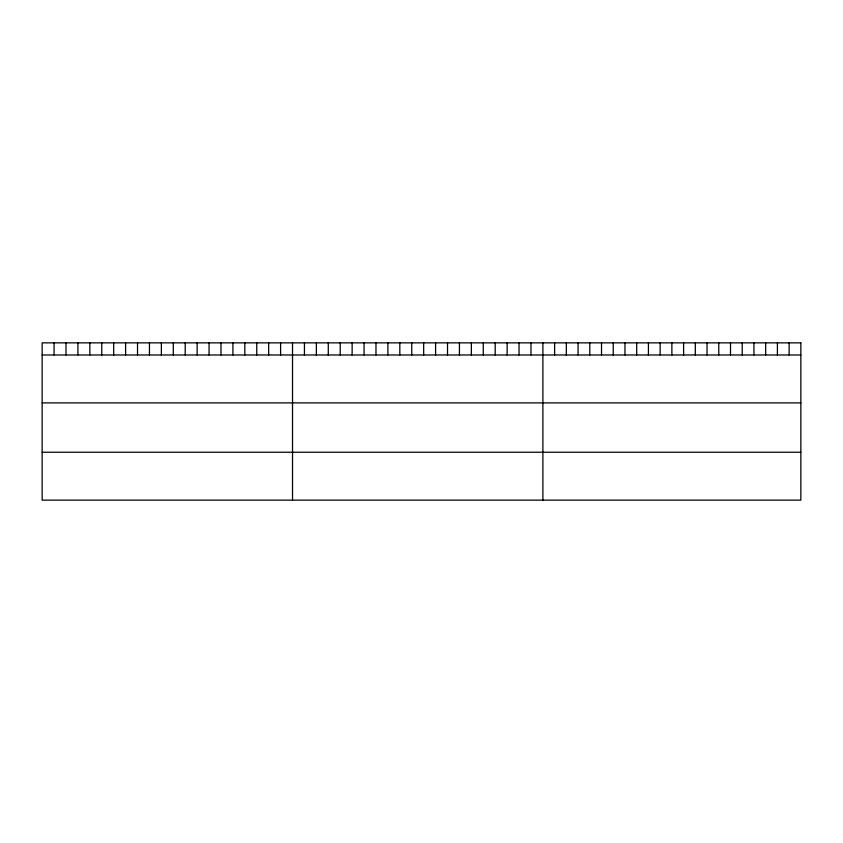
<?xml version="1.0" encoding="UTF-8"?>
<svg xmlns="http://www.w3.org/2000/svg" width="843" height="843" viewBox="0 0 843 843"><rect width="100%" height="100%" fill="white"/><g stroke="black" fill="none" stroke-linecap="round" stroke-linejoin="round"><path stroke-width="1.26" d="M42.15 354.987L800.85 354.987M42.15 402.891L800.85 402.891M42.15 452.238L800.85 452.238M789.122 342.859L789.122 354.987M777.404 342.859L777.404 354.987M765.676 342.859L765.676 354.987M753.948 342.859L753.948 354.987M742.219 342.859L742.219 354.987M730.502 342.859L730.502 354.987M718.773 342.859L718.773 354.987M707.045 342.859L707.045 354.987M695.317 342.859L695.317 354.987M683.599 342.859L683.599 354.987M671.871 342.859L671.871 354.987M660.143 342.859L660.143 354.987M648.425 342.859L648.425 354.987M636.697 342.859L636.697 354.987M624.969 342.859L624.969 354.987M613.24 342.859L613.24 354.987M601.523 342.859L601.523 354.987M589.794 342.859L589.794 354.987M578.066 342.859L578.066 354.987M566.338 342.859L566.338 354.987M554.62 342.859L554.62 354.987M542.892 342.859L542.892 500.141M530.974 342.859L530.974 354.987M519.046 342.859L519.046 354.987M507.128 342.859L507.128 354.987M495.199 342.859L495.199 354.987M483.281 342.859L483.281 354.987M471.353 342.859L471.353 354.987M459.435 342.859L459.435 354.987M447.517 342.859L447.517 354.987M435.589 342.859L435.589 354.987M423.671 342.859L423.671 354.987M411.742 342.859L411.742 354.987M399.824 342.859L399.824 354.987M387.896 342.859L387.896 354.987M375.978 342.859L375.978 354.987M364.06 342.859L364.06 354.987M352.132 342.859L352.132 354.987M340.214 342.859L340.214 354.987M328.285 342.859L328.285 354.987M316.367 342.859L316.367 354.987M304.439 342.859L304.439 354.987M292.521 342.859L292.521 500.141M280.603 342.859L280.603 354.987M268.675 342.859L268.675 354.987M256.757 342.859L256.757 354.987M244.828 342.859L244.828 354.987M232.91 342.859L232.91 354.987M220.982 342.859L220.982 354.987M209.064 342.859L209.064 354.987M197.146 342.859L197.146 354.987M185.218 342.859L185.218 354.987M173.3 342.859L173.3 354.987M161.371 342.859L161.371 354.987M149.453 342.859L149.453 354.987M137.525 342.859L137.525 354.987M125.607 342.859L125.607 354.987M113.689 342.859L113.689 354.987M101.761 342.859L101.761 354.987M89.843 342.859L89.843 354.987M77.914 342.859L77.914 354.987M65.996 342.859L65.996 354.987M54.068 342.859L54.068 354.987M800.85 342.859L42.15 342.859L42.15 500.141L800.85 500.141L800.85 342.859"/></g></svg>
